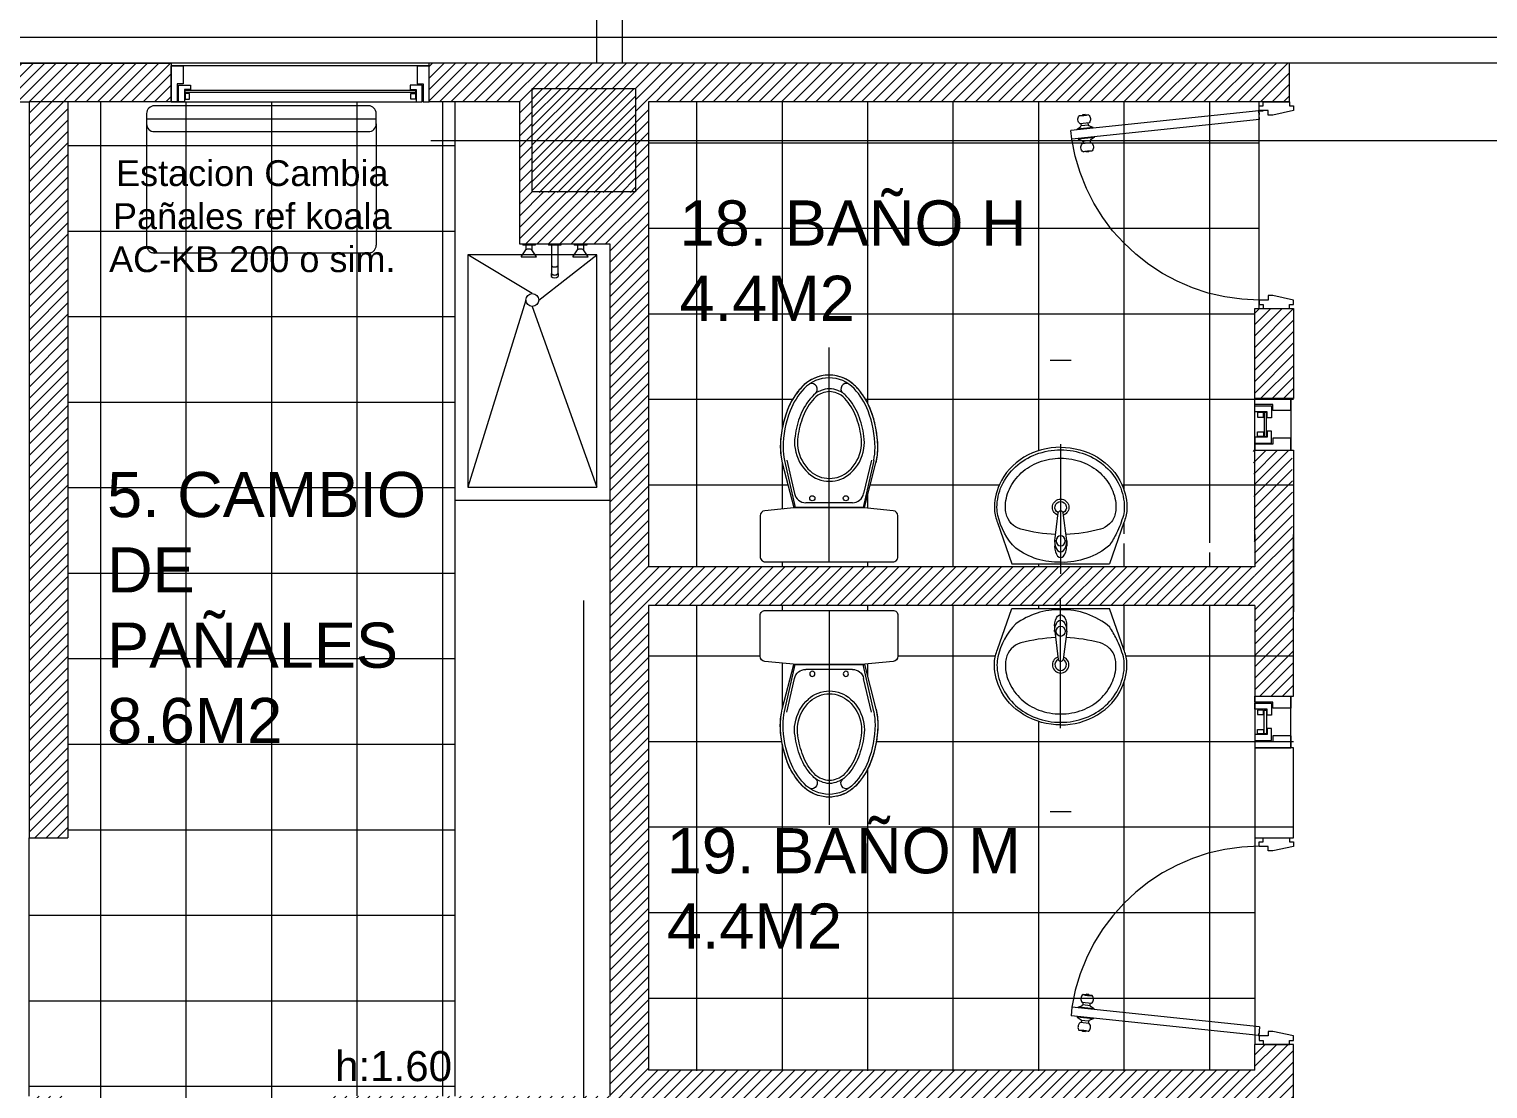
# Model space of a CAD drawing. Extents: x 98839 to 99031, y 101876 to 101926.
# Drawn here: x 98857.21 to 98862.86, y 101889.08 to 101893.19 of the extents above; entities that cross this region are included whole.
import ezdxf
from ezdxf import colors
from ezdxf.entities.mleader import LeaderData, LeaderLine
from ezdxf.math import Vec2, Vec3

# ---------------------------------------------------------------- set-up
doc = ezdxf.new("R2010")
doc.units = 0
doc.header["$LTSCALE"] = 8
doc.header["$MEASUREMENT"] = 0
doc.linetypes.add('DASHDOTX2', pattern=[2, 1, -0.5, 0, -0.5])
doc.linetypes.add('HIDDEN', pattern=[0.375, 0.25, -0.125])
doc.layers.get('0').update_dxf_attribs({"linetype": 'CONTINUOUS', "lineweight": 9})
for name, color, linetype, lineweight in [('5- 0.18 (muebles fijos)', 3, 'CONTINUOUS', 18), ('A_ACHU-1', 253, 'CONTINUOUS', 0), ('A_CARP-MAD', 46, 'CONTINUOUS', 18), ('A_CARP-MET', 126, 'CONTINUOUS', 18), ('A_CLRA-YESO', 71, 'CONTINUOUS', 18), ('A_COLS', 1, 'CONTINUOUS', 20), ('A_EJES', 75, 'DASHDOTX2', 5), ('A_EJES-APAR', 75, 'DASHDOTX2', 5), ('A_MUEB-ACHU', 8, 'CONTINUOUS', 9), ('A_MUEB-FIJO', 3, 'CONTINUOUS', 15), ('A_MURO', 7, 'CONTINUOUS', 20), ('A_PISO', 250, 'CONTINUOUS', 0), ('A_PISO-ACHU', 251, 'CONTINUOUS', 0), ('A_PISO-GRAN', 250, 'CONTINUOUS', 0), ('A_PROY', 16, 'HIDDEN', 5), ('A_PUER', 134, 'CONTINUOUS', 18), ('A_TEXT', 154, 'CONTINUOUS', 0), ('A_VENT', 124, 'CONTINUOUS', 18), ('MOBILIARIO', 3, 'CONTINUOUS', 15)]:
    doc.layers.add(name, color=color, linetype=linetype, lineweight=lineweight)
doc.styles.add('ARIAL', font='arial.ttf')
doc.styles.add('DIM', font='arial.ttf')

# ---------------------------------------------------------------- blocks, each defined once
blk = doc.blocks.new('Ventana 1.00 x 1.00')
at = {"layer": 'A_CARP-MAD'}
for points in [[(-0.4768, -0.1397), (-0.5, -0.1397), (-0.5, 0), (-0.4535, 0), (-0.4535, -0.0696), (-0.4768, -0.0696)], [(-0.4721, -0.1397), (-0.4721, -0.0745), (-0.4256, -0.0745), (-0.4256, -0.0918), (-0.4489, -0.0918), (-0.4489, -0.1397)], [(-0.4288, -0.1063), (-0.4462, -0.1063), (-0.4462, -0.1293), (-0.4288, -0.1293)], [(0.4721, -0.1397), (0.4721, -0.0745), (0.4255, -0.0745), (0.4255, -0.0918), (0.4489, -0.0918), (0.4489, -0.1397)], [(0.4721, -0.1397), (0.4721, -0.0745), (0.4255, -0.0745), (0.4255, -0.0918), (0.4489, -0.0918), (0.4489, -0.1397)], [(0.4287, -0.1063), (0.4462, -0.1063), (0.4462, -0.1293), (0.4287, -0.1293)]]:
    blk.add_lwpolyline(points, close=True, dxfattribs=at)
blk.add_lwpolyline([(0.4534, 0), (0.4534, -0.0696), (0.4767, -0.0696), (0.4767, -0.1397), (0.5, -0.1397), (0.5, 0)], dxfattribs=at)
at = {"layer": 'A_CARP-MET'}
blk.add_line((0.4534, 0), (0.5, 0), dxfattribs=at)
blk.add_lwpolyline([(0.4287, -0.1063), (0.4462, -0.1063), (0.4462, -0.1293), (0.4287, -0.1293)], close=True, dxfattribs=at)
at = {"layer": 'A_VENT'}
for p, q in [((0.5, 0), (-0.5, 0)), ((-0.5, -0.1397), (0.4489, -0.1397))]:
    blk.add_line(p, q, dxfattribs=at)
blk.add_lwpolyline([(0.4462, -0.1036), (-0.4462, -0.1036), (-0.4462, -0.0943), (0.4462, -0.0943)], close=True, dxfattribs=at)
blk = doc.blocks.new('puerta mad .90mt')
at = {"layer": '5- 0.18 (muebles fijos)'}
blk.add_line((19.2271, 37.8497), (19.2271, 37.8497), dxfattribs=at)
at = {"layer": 'A_ACHU-1'}
for p, q in [((19.1201, 37.7942), (19.1213, 37.8055)), ((19.1201, 37.7942), (19.1227, 37.7939)), ((19.1212, 37.7797), (19.1227, 37.7939)), ((19.1213, 37.8055), (19.1239, 37.8052)), ((19.1227, 37.7939), (19.1254, 37.8194)), ((19.1561, 37.776), (19.1602, 37.8158)), ((19.1665, 37.7796), (19.1565, 37.7807)), ((19.1697, 37.8101), (19.1597, 37.8111)), ((19.1663, 37.7775), (19.1699, 37.8123)), ((19.1692, 37.7772), (19.1663, 37.7775)), ((19.1764, 37.7588), (19.1692, 37.7772)), ((19.1728, 37.812), (19.1699, 37.8123)), ((19.1836, 37.8284), (19.1728, 37.812)), ((19.1764, 37.7588), (19.1836, 37.8284)), ((19.1866, 37.8281), (19.1836, 37.8284)), ((19.1866, 37.8281), (19.1836, 37.8284)), ((19.2201, 37.7542), (19.2274, 37.8239)), ((19.2244, 37.8242), (19.2274, 37.8239)), ((19.2244, 37.8242), (19.2274, 37.8239)), ((19.2274, 37.8239), (19.2346, 37.8055)), ((19.2339, 37.7704), (19.2375, 37.8052)), ((19.2346, 37.8055), (19.2375, 37.8052)), ((19.2373, 37.803), (19.2472, 37.802)), ((19.2436, 37.7669), (19.2477, 37.8067)), ((19.2784, 37.7632), (19.2799, 37.7775)), ((19.2799, 37.7775), (19.2825, 37.803)), ((19.2825, 37.7772), (19.2799, 37.7775)), ((19.2837, 37.7885), (19.2811, 37.7888)), ((19.2825, 37.7772), (19.2837, 37.7885)), ((19.1794, 37.7585), (19.1764, 37.7588)), ((19.2172, 37.7546), (19.2201, 37.7542)), ((19.2201, 37.7542), (19.231, 37.7707)), ((19.231, 37.7707), (19.2339, 37.7704)), ((19.2341, 37.7726), (19.2441, 37.7715)), ((19.1036, 37.0174), (19.1022, 37.0174)), ((19.1037, 37.0339), (19.1036, 37.0174)), ((19.1037, 37.0339), (19.1042, 37.0389)), ((19.1039, 37.0359), (19.1203, 37.0345)), ((19.104, 37.0369), (19.113, 37.0361)), ((19.1204, 37.0355), (19.1203, 37.0345))]:
    blk.add_line(p, q, dxfattribs=at)
blk.add_circle((19.1038, 37.0354), 0.00188, dxfattribs=at)
for centre, radius, start, end in [((19.0316, 37.8091), 0.0943, 341.79735, 6.27519), ((19.1404, 37.7944), 0.0242, 217.63909, 310.43345), ((19.1411, 37.801), 0.0242, 37.63909, 130.43345), ((19.2634, 37.7883), 0.0242, 37.63909, 130.43345), ((19.3722, 37.7736), 0.0943, 161.79735, 186.27519), ((19.2627, 37.7816), 0.0242, 217.63909, 310.43345), ((19.1038, 37.0354), 0.000938, 85, 265), ((19.1038, 37.0354), 0.000937, 265, 85)]:
    blk.add_arc(centre, radius, start, end, dxfattribs=at)
at = {"layer": 'A_CARP-MAD'}
for points in [[(19.0653, 36.9024), (19.0823, 36.9024), (19.0823, 36.8854), (19.1023, 36.8854), (19.1223, 36.9754), (19.1223, 36.9954), (19.1023, 36.9954), (19.1023, 37.0354), (19.0823, 37.0354), (19.0823, 37.0184), (19.0653, 37.0184)], [(19.9653, 36.9024), (19.9483, 36.9024), (19.9483, 36.8854), (19.9283, 36.8854), (19.9083, 36.9754), (19.9083, 36.9954), (19.9283, 36.9954), (19.9283, 37.0354), (19.9483, 37.0354), (19.9483, 37.0184), (19.9653, 37.0184)]]:
    blk.add_lwpolyline(points, close=True, dxfattribs=at)
at = {"layer": 'A_PROY'}
blk.add_arc((19.1008, 37.0343), 0.8276, 0.07827, 81.20062, dxfattribs=at)
at = {"layer": 'A_PUER'}
for p, q in [((19.104, 37.0369), (19.1895, 37.8555)), ((19.1418, 37.0336), (19.2274, 37.8522)), ((19.2274, 37.8522), (19.1895, 37.8555)), ((19.1418, 37.0336), (19.104, 37.0369))]:
    blk.add_line(p, q, dxfattribs=at)
blk = doc.blocks.new('A$C699A6575')
at = {"layer": 'A_PISO-ACHU'}
for p, q in [((-0.024, 0), (-0.024, -0.005)), ((-0.024, 0), (-0.024, -0.005)), ((0.024, 0), (0.024, -0.005)), ((0.024, 0), (0.024, -0.005)), ((-0.13, -0.05), (-0.112, -0.0225)), ((-0.13, -0.05), (-0.07, -0.05)), ((-0.124, 0), (-0.124, -0.005)), ((-0.124, 0), (-0.124, -0.005)), ((-0.076, -0.005), (-0.124, -0.005)), ((-0.112, -0.005), (-0.112, -0.0225)), ((-0.112, -0.005), (-0.112, -0.0225)), ((-0.088, -0.005), (-0.088, -0.0225)), ((-0.088, -0.005), (-0.088, -0.0225)), ((-0.07, -0.05), (-0.088, -0.0225)), ((-0.076, 0), (-0.076, -0.005)), ((-0.076, 0), (-0.076, -0.005)), ((0.024, -0.005), (-0.024, -0.005)), ((-0.012, -0.005), (-0.012, -0.0851)), ((-0.012, -0.005), (-0.012, -0.0851)), ((0.012, -0.005), (0.012, -0.0851)), ((0.012, -0.005), (0.012, -0.0851)), ((0.07, -0.05), (0.088, -0.0225)), ((0.07, -0.05), (0.13, -0.05)), ((0.076, 0), (0.076, -0.005)), ((0.076, 0), (0.076, -0.005)), ((0.124, -0.005), (0.076, -0.005)), ((0.088, -0.005), (0.088, -0.0225)), ((0.088, -0.005), (0.088, -0.0225)), ((0.112, -0.005), (0.112, -0.0225)), ((0.112, -0.005), (0.112, -0.0225)), ((0.13, -0.05), (0.112, -0.0225)), ((0.124, 0), (0.124, -0.005)), ((0.124, 0), (0.124, -0.005)), ((-0.012, -0.0851), (-0.012, -0.1161)), ((-0.012, -0.0851), (-0.012, -0.1161)), ((0.012, -0.0851), (0.012, -0.1161)), ((0.012, -0.0851), (0.012, -0.1161)), ((-0.014, -0.1149), (-0.014, -0.1259)), ((-0.014, -0.1149), (-0.014, -0.1259)), ((0.014, -0.1149), (0.014, -0.1259)), ((0.014, -0.1149), (0.014, -0.1259))]:
    blk.add_line(p, q, dxfattribs=at)
for centre, radius, start, end in [((-0.1, -0.05), 0.03, 66.4218, 113.5782), ((0.1, -0.05), 0.03, 66.4218, 113.5782), ((0, -0.0692), 0.0199, 232.8773, 307.1227), ((0, -0.0692), 0.0199, 232.8773, 307.1227), ((0, -0.129), 0.0199, 127.1227, 134.7578), ((0, -0.129), 0.0199, 127.1227, 134.7578), ((0, -0.1008), 0.0199, 225.2422, 314.7578), ((0, -0.1008), 0.0199, 225.2422, 314.7578), ((0, -0.1118), 0.0199, 225.2422, 314.7578), ((0, -0.1118), 0.0199, 225.2422, 314.7578), ((0, -0.1294), 0.0199, 127.1227, 132.9952), ((0, -0.1294), 0.0199, 127.1227, 132.9952), ((0, -0.1003), 0.0199, 227.0048, 312.9952), ((0, -0.1003), 0.0199, 227.0048, 312.9952), ((0, -0.129), 0.0199, 45.2422, 52.8773), ((0, -0.129), 0.0199, 45.2422, 52.8773), ((0, -0.1294), 0.0199, 47.0048, 52.8773), ((0, -0.1294), 0.0199, 47.0048, 52.8773)]:
    blk.add_arc(centre, radius, start, end, dxfattribs=at)
blk = doc.blocks.new('*U473')
at = {"layer": 'A_CARP-MAD'}
blk.add_lwpolyline([(0.1397, -0.0466), (0.0701, -0.0466), (0.0701, -0.0232), (0, -0.0232), (0, 0), (0.1397, 0)], dxfattribs=at)
for points in [[(0, -0.0279), (0.0652, -0.0279), (0.0652, -0.0744), (0.0479, -0.0744), (0.0479, -0.0511), (0, -0.0511)], [(0, -0.0279), (0.0652, -0.0279), (0.0652, -0.0744), (0.0479, -0.0744), (0.0479, -0.0511), (0, -0.0511)], [(0.0333, -0.0713), (0.0333, -0.0538), (0.0104, -0.0538), (0.0104, -0.0713)], [(0, -0.1721), (0.0652, -0.1721), (0.0652, -0.1256), (0.0479, -0.1256), (0.0479, -0.1489), (0, -0.1489)], [(0, -0.1768), (0, -0.2), (0.1397, -0.2), (0.1397, -0.1534), (0.0701, -0.1534), (0.0701, -0.1768)], [(0.0333, -0.1287), (0.0333, -0.1462), (0.0104, -0.1462), (0.0104, -0.1287)]]:
    blk.add_lwpolyline(points, close=True, dxfattribs=at)
at = {"layer": 'A_CARP-MET'}
blk.add_line((0.1397, -0.0466), (0.1397, 0), dxfattribs=at)
blk.add_lwpolyline([(0.0333, -0.0713), (0.0333, -0.0538), (0.0104, -0.0538), (0.0104, -0.0713)], close=True, dxfattribs=at)
at = {"layer": 'A_VENT'}
for p, q in [((0, -0.2), (0, 0)), ((0.1397, 0), (0.1397, -0.2))]:
    blk.add_line(p, q, dxfattribs=at)
blk.add_lwpolyline([(0.0361, -0.0538), (0.0361, -0.1462), (0.0454, -0.1462), (0.0454, -0.0538)], close=True, dxfattribs=at)
blk = doc.blocks.new('_Open30')
at = {"color": 0, "linetype": 'ByBlock', "lineweight": -2}
for p, q in [((-1, 0.268), (0, 0)), ((0, 0), (-1, -0.268)), ((0, 0), (-1, 0))]:
    blk.add_line(p, q, dxfattribs=at)
blk = doc.blocks.new('griferia lavamanos planta')
at = {"layer": 'A_MUEB-FIJO'}
for p, q in [((-0.0092, 0.0076), (-0.0305, 0.0076)), ((-0.0092, 0.0076), (-0.0092, 0.0021)), ((-0.0092, 0.0076), (0.0994, -0.0055)), ((-0.0092, -0.0389), (-0.0306, -0.0389)), ((-0.0092, -0.0389), (0.0994, -0.0258)), ((-0.0092, -0.0334), (-0.0092, -0.0389))]:
    blk.add_line(p, q, dxfattribs=at)
blk.add_arc((0.0965, -0.0157), 0.0105, 285.8239, 74.1761, dxfattribs=at)
at = {"layer": 'A_MUEB-FIJO', "extrusion": (0, 0, -1)}
for centre in [(-0.0305, -0.0157), (-0.0092, -0.0157)]:
    blk.add_ellipse(centre, major_axis=(-0.0433, 0), ratio=0.536655, start_param=4.711716, end_param=7.854654, dxfattribs=at)
at = {"layer": 'A_MUEB-FIJO'}
blk.add_ellipse((-0.0092, -0.0157), major_axis=(-0.0196, 0), ratio=0.90251, dxfattribs=at)
blk = doc.blocks.new('lavamanos fluxometro NUEVO de colgar')
at = {"layer": 'A_EJES-APAR'}
blk.add_line((0, -0.5529), (0, -0.0503), dxfattribs=at)
at = {"layer": 'A_MUEB-ACHU'}
for points in [[(-0.0201, -0.2028, 0.058386), (-0.1541, -0.2233, 0.279321), (-0.2116, -0.2839, 0.053416), (-0.2142, -0.3078, 0.107904), (-0.1987, -0.3784, 0.101905), (-0.1526, -0.4413, 0.094429), (-0.0841, -0.483, 0.089747), (0, -0.4982, 0.089747), (0.0841, -0.483, 0.094429), (0.1526, -0.4413, 0.101905), (0.1987, -0.3784, 0.107904), (0.2142, -0.3078, 0.053416), (0.2116, -0.2839, 0.145409), (0.1895, -0.2437)], [(0.1889, -0.2442, 0.14211), (0.154, -0.2233, 0.058332), (0.0201, -0.2028, 0.058332)]]:
    blk.add_lwpolyline(points, format="xyb", dxfattribs=at)
for radius, start, end in [(0.0319, 110.263, 69.737), (0.0223, 116.1236, 63.8764)]:
    blk.add_arc((0, -0.3078), radius, start, end, dxfattribs=at)
at = {"layer": 'A_MUEB-FIJO'}
for p, q in [((-0.2447, -0.2491), (-0.1889, -0.0896)), ((0.2447, -0.2491), (0.1889, -0.0896))]:
    blk.add_line(p, q, dxfattribs=at)
for points in [[(0, -0.0951, 0.167625), (-0.1736, -0.1497, 0.142025), (-0.2434, -0.277, 0.053416), (-0.2467, -0.3078, 0.107904), (-0.2283, -0.392, 0.101905), (-0.1744, -0.4655, 0.094429), (-0.0955, -0.5134, 0.089747), (0, -0.5307, 0.089747), (0.0955, -0.5134, 0.094429), (0.1744, -0.4655, 0.101905), (0.2283, -0.392, 0.107904), (0.2467, -0.3078, 0.053416), (0.2434, -0.277, 0.041696), (0.2163, -0.2078)], [(0.2162, -0.2078, 0.023881), (0.1902, -0.1618, 0.186733), (0, -0.0951, 0.164325)], [(0, -0.5407, -0.135313), (-0.1423, -0.5018, -0.151013), (-0.2374, -0.3962, -0.120701), (-0.2564, -0.2976, -0.085647), (-0.2447, -0.2491)], [(0, -0.5407, 0.135313), (0.1423, -0.5018, 0.151013), (0.2374, -0.3962, 0.120701), (0.2564, -0.2976, 0.085647), (0.2447, -0.2491)]]:
    blk.add_lwpolyline(points, format="xyb", dxfattribs=at)
blk.add_lwpolyline([(-0.1889, -0.0896), (0.1889, -0.0896)], dxfattribs=at)
at = {"layer": 'A_COLS', "rotation": 270}
blk.add_blockref('griferia lavamanos planta', (0.0157, -0.1875), dxfattribs=at)
blk = doc.blocks.new('*U476')
at = {"layer": 'A_PISO-ACHU'}
blk.add_line((-0.1588, 0), (-0.2391, 0), dxfattribs=at)
blk.add_wipeout([(-0.3879, 0.7874), (-0.01, 0.7874), (0.0458, 0.6279), (0.0556, 0.5945), (0.0556, 0.5391), (0.0435, 0.4929), (0.0245, 0.455), (0.0009, 0.4231), (-0.0217, 0.4006), (-0.0627, 0.3717), (-0.1018, 0.3537), (-0.1578, 0.3393), (-0.1892, 0.3365), (-0.1985, 0.3363), (-0.2467, 0.3404), (-0.2869, 0.3504), (-0.3264, 0.367), (-0.3481, 0.3795), (-0.3868, 0.4104), (-0.4078, 0.434), (-0.4299, 0.4679), (-0.45, 0.5205), (-0.4554, 0.5606), (-0.4533, 0.5961), (-0.4466, 0.6207), (-0.4268, 0.6762), (-0.4189, 0.6989)]).dxf.layer = 'A_MUEB-FIJO'
at = {"layer": 'A_MUEB-FIJO', "rotation": 359.999999999987}
blk.add_blockref('lavamanos fluxometro NUEVO de colgar', (-0.199, 0.877), dxfattribs=at)
blk = doc.blocks.new('sanitario convencional planta')
blk.add_wipeout([(-0.247, 0), (0.2384, 0), (0.2576, -0.003), (0.2656, -0.0126), (0.267, -0.0343), (0.267, -0.1781), (0.2618, -0.1915), (0.249, -0.198), (0.237, -0.1991), (0.137, -0.2102), (0.1848, -0.3974), (0.1884, -0.4347), (0.1881, -0.4735), (0.1792, -0.5288), (0.1676, -0.5707), (0.1557, -0.6024), (0.1341, -0.6407), (0.1156, -0.6654), (0.0688, -0.7058), (0.0289, -0.7204), (0, -0.7234), (-0.0318, -0.7197), (-0.0745, -0.7027), (-0.0978, -0.6849), (-0.1296, -0.6475), (-0.1519, -0.6097), (-0.1683, -0.5693), (-0.1787, -0.5313), (-0.1861, -0.486), (-0.1884, -0.4271), (-0.1731, -0.3491), (-0.137, -0.2102), (-0.2398, -0.1989), (-0.2539, -0.1968), (-0.2635, -0.1894), (-0.267, -0.1781), (-0.267, -0.02), (-0.2639, -0.0093), (-0.2526, -0.0008)]).dxf.layer = 'MOBILIARIO'
at = {"layer": 'MOBILIARIO'}
for p, q in [((0, 0), (0, -0.8303)), ((-0.137, -0.2102), (-0.1818, -0.383)), ((-0.173, -0.3922), (-0.1318, -0.2102)), ((-0.137, -0.2102), (0.137, -0.2102)), ((0.125, -0.2102), (-0.125, -0.2102)), ((0.173, -0.3922), (0.1318, -0.2102)), ((-0.1643, -0.394), (-0.1339, -0.2642)), ((-0.0905, -0.2288), (0.0905, -0.2288)), ((0.1643, -0.394), (0.1339, -0.2642))]:
    blk.add_line(p, q, dxfattribs=at)
blk.add_lwpolyline([(0.247, 0), (-0.247, 0, 0.414214), (-0.267, -0.02), (-0.267, -0.1781, 0.385714), (-0.249, -0.198), (-0.125, -0.2102), (-0.137, -0.2102), (-0.1818, -0.383, 0.075478), (-0.1882, -0.4633, 0.03871), (-0.177, -0.5382, 0.043116), (-0.1592, -0.5933, 0.05095), (-0.1296, -0.6475, 0.051053), (-0.0978, -0.6849, 0.086604), (-0.0605, -0.71, 0.061763), (-0.0224, -0.7216, 0.08632), (0.0224, -0.7216, 0.089224), (0.0743, -0.7027, 0.08292), (0.1074, -0.6751, 0.030058), (0.1371, -0.6363, 0.064909), (0.162, -0.5862, 0.02795), (0.1816, -0.5173, 0.059134), (0.1888, -0.4469, 0.046588), (0.1818, -0.383), (0.137, -0.2102), (0.125, -0.2102), (0.249, -0.198, 0.385714), (0.267, -0.1781), (0.267, -0.02, 0.414214), (0.247, 0)], format="xyb", close=True, dxfattribs=at)
for centre in [(-0.065, -0.2462), (0.065, -0.2462)]:
    blk.add_circle(centre, 0.01, dxfattribs=at)
for centre, radius, start, end in [((-0.0905, -0.2731), 0.0443, 90, 168.2955), ((0.0905, -0.2731), 0.0443, 11.7045, 90), ((-0.0011, -0.4348), 0.1229, 90.22, 132.0881), ((-0.0011, -0.4348), 0.1118, 90.22, 132.1143), ((-0.002, -0.4348), 0.1118, 47.8857, 89.78), ((-0.002, -0.4348), 0.1229, 47.9119, 89.78), ((0.073, -0.4432), 0.2619, 166.7026, 180), ((0.073, -0.4432), 0.2512, 168.2955, 180), ((0.0211, -0.4616), 0.1576, 131.5556, 171.5984), ((0.0211, -0.4616), 0.1466, 131.5355, 171.6682), ((-0.0242, -0.4616), 0.1466, 8.3318, 48.4645), ((-0.0242, -0.4616), 0.1576, 8.4016, 48.4444), ((-0.073, -0.4432), 0.2512, 0, 11.7045), ((-0.073, -0.4432), 0.2619, 0, 13.2974), ((0.2208, -0.4403), 0.4097, 180.4, 201.2568), ((0.2208, -0.4403), 0.399, 180.4107, 201.2568), ((-0.0012, -0.4627), 0.1358, 169.7483, 190.0458), ((-0.0012, -0.4627), 0.1248, 169.6666, 190.1778), ((-0.0019, -0.4627), 0.1248, 349.8222, 10.3334), ((-0.0019, -0.4627), 0.1358, 349.9542, 10.2517), ((-0.2208, -0.4403), 0.399, 338.7432, 359.5893), ((-0.2208, -0.4403), 0.4097, 338.7432, 359.6), ((0.1871, -0.4467), 0.3244, 187.0265, 201.9681), ((0.1871, -0.4467), 0.3133, 186.9727, 201.9889), ((-0.1902, -0.4467), 0.3133, 338.0111, 353.0273), ((-0.1902, -0.4467), 0.3244, 338.0319, 352.9735), ((0.0871, -0.4918), 0.2038, 200.7562, 223.6176), ((-0.0902, -0.4918), 0.2038, 316.3824, 339.2438), ((0.0968, -0.4885), 0.2767, 201.2568, 223.2845), ((0.0968, -0.4885), 0.266, 201.2568, 223.2845), ((0.0871, -0.4918), 0.2149, 200.788, 223.4696), ((-0.0902, -0.4918), 0.2149, 316.5304, 339.212), ((-0.0968, -0.4885), 0.266, 316.7155, 338.7432), ((-0.0968, -0.4885), 0.2767, 316.7155, 338.7432), ((0, -0.5797), 0.1436, 223.2845, 270), ((0, -0.5797), 0.133, 223.2845, 270), ((-0.0669, -0.6701), 0.021, 245.9843, 49.3463), ((-0.0141, -0.5966), 0.0696, 218.1678, 253.4343), ((-0.0141, -0.5966), 0.0586, 217.6826, 254.1454), ((-0.0001, -0.5878), 0.0828, 245.849, 268.9719), ((-0.0001, -0.5878), 0.0718, 245.2602, 268.9719), ((-0.003, -0.5878), 0.0718, 271.0281, 294.7398), ((-0.003, -0.5878), 0.0828, 271.0281, 294.151), ((0, -0.5797), 0.133, 270, 316.7155), ((0, -0.5797), 0.1436, 270, 316.7155), ((0.011, -0.5966), 0.0586, 285.8546, 322.3174), ((0.011, -0.5966), 0.0696, 286.5657, 321.8322), ((0.0672, -0.6689), 0.022, 130.1469, 291.7919)]:
    blk.add_arc(centre, radius, start, end, dxfattribs=at)

msp = doc.modelspace()

# ---------------------------------------------------------------- hatches: boundary and pattern name
at = {"layer": 'A_CLRA-YESO', "true_color": 0x57ad00}
h = msp.add_hatch(dxfattribs=at)
h.set_pattern_fill('ANSI31', color=74, scale=0.25)
h.set_pattern_definition([(45, (0, 0), (-0.022097086912, 0.022097086912), [])])
h.paths.add_polyline_path([(98859.1576, 101885.2576), (98859.5576, 101885.2576), (98859.5573, 101884.8576), (98859.1573, 101884.8576)], flags=16)
h.paths.add_polyline_path([(98859.1572, 101892.5577), (98859.1577, 101892.9577), (98859.5577, 101892.9571), (98859.5572, 101892.5571)], flags=16)
h.paths.add_polyline_path([(98852.8582, 101892.0054), (98852.6582, 101892.0054), (98852.6582, 101892.5586), (98852.5579, 101892.5586), (98852.5576, 101892.9554), (98852.9576, 101892.9554), (98852.9579, 101892.5586), (98852.8582, 101892.5586)], flags=16)
h.paths.add_polyline_path([(98857.7588, 101892.9054), (98857.7588, 101893.0554), (98852.5082, 101893.0554), (98852.5082, 101892.0054), (98852.4082, 101892.0054), (98852.4082, 101891.8554), (98853.0082, 101891.8554), (98853.0082, 101892.9054), (98857.2082, 101892.9054), (98857.2082, 101890.0554), (98857.3582, 101890.0554), (98857.3582, 101892.9054)])
h.paths.add_polyline_path([(98858.2082, 101884.7554), (98858.2082, 101884.9054), (98857.3582, 101884.9054), (98857.3582, 101889.0554), (98857.2082, 101889.0554), (98857.2082, 101884.7554)])
h.paths.add_polyline_path([(98861.8088, 101884.9054), (98861.8088, 101884.7554), (98865.3582, 101884.7554), (98865.3577, 101884.9054), (98864.9575, 101884.9054), (98864.0582, 101884.9054), (98864.0582, 101888.0054), (98863.9082, 101888.0054), (98863.9082, 101887.8054), (98863.1082, 101887.8054), (98863.1082, 101887.6554), (98863.9082, 101887.6554), (98863.9082, 101884.9054), (98862.1082, 101884.9054), (98862.1082, 101887.6554), (98862.2082, 101887.6554), (98862.2082, 101887.8054), (98862.1082, 101887.8054), (98862.1082, 101887.9804), (98861.9582, 101887.9804), (98861.9582, 101884.9054)])
h.paths.add_polyline_path([(98862.1082, 101892.1054), (98861.9582, 101892.1054), (98861.9582, 101891.7565), (98862.1082, 101891.7565)], flags=17)
h.paths.add_polyline_path([(98862.0931, 101892.9054), (98862.0931, 101893.0554), (98858.7588, 101893.0554), (98858.7588, 101892.9054), (98859.1082, 101892.9054), (98859.1082, 101892.3554), (98859.4582, 101892.3554), (98859.4582, 101889.0554), (98858.3582, 101889.0554), (98858.3582, 101888.9054), (98859.4582, 101888.9054), (98859.4582, 101885.4554), (98859.1082, 101885.4554), (98859.1082, 101884.9054), (98858.7082, 101884.9054), (98858.7082, 101884.7554), (98859.8088, 101884.7554), (98859.8088, 101884.9054), (98859.6082, 101884.9054), (98859.6082, 101889.0054), (98861.9582, 101889.0054), (98861.9582, 101888.8804), (98862.1082, 101888.8804), (98862.1082, 101889.2554), (98861.9582, 101889.2554), (98861.9582, 101889.1554), (98859.6082, 101889.1554), (98859.6082, 101890.9554), (98861.9582, 101890.9554), (98861.9531, 101891.5565), (98862.1031, 101891.5565), (98862.1082, 101890.6043), (98861.9582, 101890.6043), (98861.9582, 101891.1054), (98859.6082, 101891.1054), (98859.6082, 101892.9054)])
at = {"layer": 'A_PISO-ACHU'}
h = msp.add_hatch(dxfattribs=at)
h.set_pattern_fill('ANSI31', color=256, scale=0.2)
h.set_pattern_definition([(45, (-164.107538, 0), (-0.0176776695297, 0.0176776695297), [])])
h.paths.add_polyline_path([(98859.557, 101892.5554), (98859.5579, 101892.9554), (98859.1579, 101892.9554), (98859.157, 101892.5554)])
h = msp.add_hatch(dxfattribs=at)
h.set_pattern_fill('NET', color=256, scale=2.65)
h.set_pattern_definition([(0, (99254.3232, 101907.31167), (0, 0.33125), []), (90, (99254.3232, 101907.31167), (-0.33125, 2e-17), [])])
h.paths.add_polyline_path([(98857.3582, 101890.0554), (98857.2099, 101890.0554), (98857.2082, 101889.0554), (98857.3582, 101889.0554), (98857.3582, 101886.8374), (98858.0568, 101886.8374), (98858.0568, 101886.8054), (98857.3582, 101886.8054), (98857.3582, 101886.8054), (98857.3582, 101885.9054), (98858.0582, 101885.9054), (98858.0582, 101885.8054), (98858.0582, 101884.9054), (98859.1082, 101884.9054), (98859.1082, 101885.4554), (98859.4582, 101885.4554), (98859.4582, 101885.8054), (98859.4582, 101885.8054), (98859.4582, 101885.9054), (98859.4582, 101885.9054), (98859.4582, 101886.8054), (98858.8582, 101886.8054), (98858.8582, 101886.9054), (98858.859, 101888.9054), (98858.358, 101888.9054), (98858.3582, 101889.0563), (98858.8582, 101889.0554), (98858.8582, 101892.9054), (98857.3582, 101892.9054)])
edge = h.paths.add_edge_path(flags=16)
edge.add_arc((98857.7453, 101886.3483), 0.1545, 73.1204, 82.5717, ccw=False)
edge.add_arc((98857.5822, 101885.8108), 0.7162, 71.646, 73.1204, ccw=False)
edge.add_arc((98857.888, 101886.6944), 0.2191, 248.4985, 253.3192)
edge.add_arc((98857.7601, 101886.3042), 0.1916, 59.1361, 70.1717, ccw=False)
edge.add_arc((98857.6588, 101886.1344), 0.3894, 53.6697, 59.1549, ccw=False)
edge.add_arc((98857.6905, 101886.1932), 0.3234, 48.573, 52.0261, ccw=False)
edge.add_arc((98857.8124, 101886.3356), 0.136, 39.3978, 47.3835, ccw=False)
edge.add_arc((98857.8074, 101886.3315), 0.1425, 32.0937, 39.3978, ccw=False)
edge.add_arc((98857.8234, 101886.343), 0.1228, 23.0285, 31.5067, ccw=False)
edge.add_arc((98857.8596, 101886.3584), 0.0835, 10.5046, 23.0285, ccw=False)
edge.add_arc((98857.8596, 101886.3584), 0.0835, -2.0192, 10.5046, ccw=False)
edge.add_arc((98857.8203, 101886.3598), 0.1228, 349.502, 357.9808, ccw=False)
edge.add_arc((98857.8185, 101886.3602), 0.1246, 341.0862, 349.4391, ccw=False)
edge.add_arc((98857.8582, 101886.3466), 0.0827, 328.4365, 341.0862, ccw=False)
edge.add_arc((98857.8568, 101886.3475), 0.0843, 316.0384, 328.4365, ccw=False)
edge.add_arc((98857.6476, 101886.5492), 0.3749, 313.1477, 316.0384, ccw=False)
edge.add_arc((98857.6232, 101886.5753), 0.4106, 310.5086, 313.1477, ccw=False)
edge.add_arc((98857.7882, 101886.3821), 0.1565, 303.5721, 310.5086, ccw=False)
edge.add_arc((98857.785, 101886.387), 0.1624, 296.8872, 303.5721, ccw=False)
edge.add_arc((98857.5595, 101886.8316), 0.6609, 295.2895, 296.8872, ccw=False)
edge.add_arc((98857.5068, 101886.9433), 0.7845, 293.9434, 295.2895, ccw=False)
edge.add_arc((98857.7399, 101886.4183), 0.21, 281.5729, 293.9434, ccw=False)
edge.add_arc((98857.739, 101886.4227), 0.2145, 270.0621, 281.5729, ccw=False)
edge.add_arc((98857.739, 101886.3991), 0.1909, 261.3205, 270.0621, ccw=False)
edge.add_arc((98857.739, 101886.399), 0.1908, 253.2499, 261.3205, ccw=False)
edge.add_line((98857.684, 101886.2163), (98857.6582, 101886.224))
edge.add_line((98857.6582, 101886.224), (98857.6246, 101886.2342))
edge.add_line((98857.6246, 101886.2342), (98857.591, 101886.2443))
edge.add_arc((98858.5276, 101885.9835), 0.9722, 163.7463, 164.4396, ccw=False)
edge.add_arc((98857.4372, 101886.3014), 0.1635, 343.7463, 347.8021)
edge.add_arc((98857.4376, 101886.3013), 0.1632, 347.8021, 351.8656)
edge.add_arc((98857.4377, 101886.3013), 0.1631, 351.8656, 355.9321)
edge.add_arc((98857.4377, 101886.3013), 0.163, 355.9321, 359.9996)
edge.add_line((98857.6008, 101886.3013), (98857.6008, 101886.4096))
edge.add_arc((98857.5464, 101886.4173), 0.0549, 351.9145, 364.0643)
edge.add_arc((98857.5464, 101886.4173), 0.0549, 4.0643, 16.2142)
edge.add_arc((98857.3782, 101886.3977), 0.2237, 8.9748, 13.4481)
edge.add_arc((98857.3782, 101886.3977), 0.2237, 13.4481, 17.9213)
edge.add_line((98857.591, 101886.4666), (98857.6141, 101886.4735))
edge.add_line((98857.6141, 101886.4735), (98857.6582, 101886.4868))
edge.add_arc((98857.6923, 101886.4031), 0.0904, 103.6094, 112.1514, ccw=False)
edge.add_arc((98857.6262, 101886.6762), 0.1906, 283.6094, 287.6574)
edge.add_arc((98857.749, 101886.2435), 0.2594, 98.2665, 104.5099, ccw=False)
edge.add_arc((98857.749, 101886.2435), 0.2594, 92.0231, 98.2665, ccw=False)
edge.add_arc((98857.7453, 101886.3483), 0.1545, 82.5717, 92.0231, ccw=False)
edge = h.paths.add_edge_path(flags=0)
edge.add_arc((98857.7126, 101886.204), 0.2604, 61.1607, 74.999, ccw=False)
edge.add_arc((98857.7491, 101886.2703), 0.1847, 42.0088, 61.161, ccw=False)
edge.add_arc((98857.8437, 101886.3554), 0.0575, 0.0033, 42.0089, ccw=False)
edge.add_arc((98857.8519, 101886.3628), 0.0498, 305.2304, 351.5118, ccw=False)
edge.add_arc((98857.7491, 101886.4406), 0.177, 298.4967, 317.9982, ccw=False)
edge.add_arc((98857.7127, 101886.5069), 0.2526, 283.8266, 298.5719, ccw=False)
edge.add_arc((98857.7552, 101886.3079), 0.0497, 209.1441, 291.1465, ccw=False)
edge.add_arc((98857.8477, 101886.3554), 0.1536, 180.0033, 207.837, ccw=False)
edge.add_arc((98857.841, 101886.3441), 0.1474, 147.0705, 175.6014, ccw=False)
edge.add_arc((98857.7643, 101886.4083), 0.0497, 78.9162, 161.2749, ccw=False)
edge.add_arc((98857.7398, 101886.3065), 0.1544, 77.2537, 98.8351)
edge.add_arc((98857.7232, 101886.4143), 0.0453, 99.0067, 154.6961)
edge.add_arc((98857.8477, 101886.3554), 0.183, 154.6962, 180.0035)
edge.add_arc((98857.8477, 101886.3554), 0.183, 180.0033, 205.3106)
edge.add_arc((98857.7232, 101886.2966), 0.0453, 205.3104, 260.9997)
edge.add_arc((98857.7398, 101886.4044), 0.1544, 261.1715, 284.6178)
edge.add_arc((98857.7126, 101886.5068), 0.2604, 284.7178, 298.846)
edge.add_arc((98857.7491, 101886.4406), 0.1847, 298.8457, 317.9979)
edge.add_arc((98857.8437, 101886.3554), 0.0575, 317.9978, 360.0033)
edge.add_arc((98857.8519, 101886.3481), 0.0498, 8.4949, 54.7753)
edge.add_arc((98857.8437, 101886.3554), 0.0498, 0.0034, 42.0086, ccw=False)
edge.add_arc((98857.8449, 101886.3444), 0.0498, -33.5106, 12.7701, ccw=False)
edge.add_arc((98857.7491, 101886.4406), 0.1847, 298.846, 317.9983, ccw=False)
edge.add_arc((98857.7126, 101886.5068), 0.2604, 285.0072, 298.8455, ccw=False)
edge.add_arc((98857.7398, 101886.4044), 0.1544, 261.3144, 285.1068, ccw=False)
edge.add_arc((98857.7232, 101886.2966), 0.0453, 205.3106, 261.4865, ccw=False)
edge.add_arc((98857.8477, 101886.3554), 0.183, 180.0032, 205.3104, ccw=False)
edge.add_arc((98857.8477, 101886.3554), 0.183, 154.6961, 180.0034, ccw=False)
edge.add_arc((98857.7232, 101886.4143), 0.0453, 98.5205, 154.6962, ccw=False)
edge.add_arc((98857.7398, 101886.3065), 0.1544, 74.8999, 98.6923, ccw=False)
edge = h.paths.add_edge_path(flags=0)
edge.add_arc((98857.841, 101886.3668), 0.1474, 184.4053, 212.9365)
edge.add_arc((98857.8477, 101886.3554), 0.1474, 180.0034, 207.8372, ccw=False)
edge.add_arc((98857.8534, 101886.3678), 0.1536, 157.7541, 184.6138, ccw=False)
edge.add_arc((98857.8477, 101886.3554), 0.1536, 152.6796, 180.0033)
edge = h.paths.add_edge_path(flags=0)
edge.add_arc((98857.7258, 101886.3554), 0.044, 0.0034, 32.0872, ccw=False)
edge.add_arc((98857.7258, 101886.3554), 0.044, -32.0807, 0.0031, ccw=False)
edge.add_arc((98857.7501, 101886.3402), 0.0152, 270.1873, 327.9195, ccw=False)
edge.add_line((98857.7501, 101886.3249), (98857.7369, 101886.3249))
edge.add_arc((98857.7877, 101886.3554), 0.0592, 180.003, 211.0148, ccw=False)
edge.add_arc((98857.7877, 101886.3554), 0.0592, 153.0755, 180.0036, ccw=False)
edge.add_arc((98857.7409, 101886.3792), 0.00668, 90.0033, 153.3922, ccw=False)
edge.add_line((98857.7409, 101886.3859), (98857.75, 101886.3859))
edge.add_arc((98857.7501, 101886.3707), 0.0152, 32.0874, 90.1884, ccw=False)
h.paths.add_polyline_path([(98859.3801, 101886.4179), (98859.3804, 101886.4207), (98859.3801, 101886.4219)], flags=16)
edge = h.paths.add_edge_path(flags=16)
edge.add_arc((98859.3426, 101886.372), 0.0035, 0, 360)
edge = h.paths.add_edge_path(flags=16)
edge.add_arc((98859.3066, 101886.354), 0.0035, 0, 360)
edge = h.paths.add_edge_path(flags=16)
edge.add_arc((98859.3246, 101886.354), 0.0035, 0, 360)
edge = h.paths.add_edge_path(flags=16)
edge.add_arc((98859.3426, 101886.354), 0.0035, 0, 360)
edge = h.paths.add_edge_path(flags=16)
edge.add_arc((98859.3606, 101886.354), 0.0035, 0, 360)
edge = h.paths.add_edge_path(flags=16)
edge.add_arc((98859.4231, 101886.3554), 0.00781, 0, 360)
edge = h.paths.add_edge_path(flags=16)
edge.add_arc((98859.3426, 101886.336), 0.0035, 0, 360)
h = msp.add_hatch(dxfattribs=at)
h.set_pattern_fill('NET', color=256, scale=2.65, angle=360)
h.set_pattern_definition([(360, (98876.35823, 101883.8035), (8e-17, 0.33125), []), (90, (98876.35823, 101883.8035), (-0.33125, 1e-16), [])])
edge = h.paths.add_edge_path(flags=16)
edge.add_line((98861.1652, 101890.8352), (98861.1817, 101890.846))
edge.add_line((98861.1817, 101890.846), (98861.1814, 101890.849))
edge.add_line((98861.1814, 101890.849), (98861.1825, 101890.8591))
edge.add_line((98861.1825, 101890.8591), (98861.1778, 101890.8586))
edge.add_arc((98861.1926, 101890.8778), 0.0242, 139.5665, 232.3609, ccw=False)
edge.add_line((98861.1742, 101890.8935), (98861.1885, 101890.8949))
edge.add_line((98861.1885, 101890.8949), (98861.1882, 101890.8976))
edge.add_line((98861.1882, 101890.8976), (98861.1995, 101890.8987))
edge.add_line((98861.1995, 101890.8987), (98861.214, 101890.8976))
edge.add_arc((98861.1992, 101890.8785), 0.0242, -40.4335, 52.3609, ccw=False)
edge.add_line((98861.2176, 101890.8628), (98861.213, 101890.8623))
edge.add_line((98861.213, 101890.8623), (98861.214, 101890.8524))
edge.add_line((98861.214, 101890.8524), (98861.2162, 101890.8526))
edge.add_line((98861.2162, 101890.8526), (98861.2165, 101890.8497))
edge.add_line((98861.2165, 101890.8497), (98861.2348, 101890.8425))
edge.add_line((98861.2348, 101890.8425), (98861.1652, 101890.8352))
edge = h.paths.add_edge_path(flags=16)
edge.add_line((98861.1382, 101891.2276), (98861.1415, 101891.2655))
edge.add_line((98861.1415, 101891.2655), (98861.96, 101891.18))
edge.add_line((98861.96, 101891.18), (98861.9582, 101891.1586))
edge.add_line((98861.9582, 101891.1586), (98861.9592, 101891.1585))
edge.add_line((98861.9592, 101891.1585), (98861.9577, 101891.142))
edge.add_line((98861.9577, 101891.142), (98861.9597, 101891.1419))
edge.add_line((98861.9597, 101891.1419), (98861.9601, 101891.1419))
edge.add_arc((98861.9582, 101891.142), 0.00188, 175, 355.928, ccw=False)
edge.add_line((98861.9564, 101891.1422), (98861.9567, 101891.1421))
edge.add_line((98861.9567, 101891.1421), (98861.2351, 101891.2175))
edge.add_line((98861.2351, 101891.2175), (98861.2348, 101891.2145))
edge.add_line((98861.2348, 101891.2145), (98861.2165, 101891.2073))
edge.add_line((98861.2165, 101891.2073), (98861.2162, 101891.2044))
edge.add_line((98861.2162, 101891.2044), (98861.213, 101891.1947))
edge.add_line((98861.213, 101891.1947), (98861.2176, 101891.1942))
edge.add_arc((98861.1992, 101891.1785), 0.0242, -52.3609, 40.4335, ccw=False)
edge.add_line((98861.214, 101891.1594), (98861.1997, 101891.1609))
edge.add_line((98861.1997, 101891.1609), (98861.1995, 101891.1583))
edge.add_line((98861.1995, 101891.1583), (98861.1882, 101891.1594))
edge.add_line((98861.1882, 101891.1594), (98861.1742, 101891.1635))
edge.add_arc((98861.1926, 101891.1792), 0.0242, 127.6391, 220.4335, ccw=False)
edge.add_line((98861.1778, 101891.1984), (98861.1825, 101891.1979))
edge.add_line((98861.1825, 101891.1979), (98861.1836, 101891.2078))
edge.add_line((98861.1836, 101891.2078), (98861.1814, 101891.208))
edge.add_line((98861.1814, 101891.208), (98861.1817, 101891.211))
edge.add_line((98861.1817, 101891.211), (98861.1652, 101891.2218))
edge.add_line((98861.1652, 101891.2218), (98861.1655, 101891.2248))
edge.add_line((98861.1655, 101891.2248), (98861.1382, 101891.2276))
edge = h.paths.add_edge_path(flags=16)
edge.add_line((98861.1698, 101891.2656), (98861.1881, 101891.2728))
edge.add_line((98861.1881, 101891.2728), (98861.1884, 101891.2757))
edge.add_line((98861.1884, 101891.2757), (98861.1917, 101891.2854))
edge.add_line((98861.1917, 101891.2854), (98861.187, 101891.2859))
edge.add_arc((98861.2054, 101891.3016), 0.0242, 127.6391, 220.4335, ccw=False)
edge.add_line((98861.1906, 101891.3207), (98861.2049, 101891.3192))
edge.add_line((98861.2049, 101891.3192), (98861.2052, 101891.3218))
edge.add_line((98861.2052, 101891.3218), (98861.2164, 101891.3207))
edge.add_line((98861.2164, 101891.3207), (98861.2304, 101891.3165))
edge.add_arc((98861.212, 101891.3009), 0.0242, -52.3609, 40.4335, ccw=False)
edge.add_line((98861.2268, 101891.2817), (98861.2221, 101891.2822))
edge.add_line((98861.2221, 101891.2822), (98861.2211, 101891.2723))
edge.add_line((98861.2211, 101891.2723), (98861.2233, 101891.272))
edge.add_line((98861.2233, 101891.272), (98861.2229, 101891.2691))
edge.add_line((98861.2229, 101891.2691), (98861.2394, 101891.2583))
edge.add_line((98861.2394, 101891.2583), (98861.1698, 101891.2656))
edge = h.paths.add_edge_path(flags=0)
edge.add_arc((98861.9582, 101891.142), 0.000938, 175, 355, ccw=False)
edge.add_line((98861.9573, 101891.1421), (98861.9575, 101891.1512))
edge.add_line((98861.9575, 101891.1512), (98861.9573, 101891.1421))
edge.add_arc((98861.9582, 101891.142), 0.000938, -5, 175, ccw=False)
edge = h.paths.add_edge_path()
edge.add_line((98862.1082, 101890.9535), (98861.9752, 101890.9535))
edge.add_line((98861.9752, 101890.9535), (98861.9752, 101890.9365))
edge.add_line((98861.9752, 101890.9365), (98861.9582, 101890.9365))
edge.add_line((98861.9582, 101890.9365), (98861.9582, 101890.9169))
edge.add_arc((98861.9582, 101890.915), 0.00187, 90, 221.8699)
edge.add_line((98861.9568, 101890.9137), (98861.96, 101890.877))
edge.add_line((98861.96, 101890.877), (98861.1415, 101890.7915))
edge.add_arc((98861.9594, 101890.9181), 0.8276, 188.7988, 269.9217)
edge.add_line((98861.9582, 101890.0905), (98861.9582, 101890.0705))
edge.add_line((98861.9582, 101890.0705), (98861.9752, 101890.0705))
edge.add_line((98861.9752, 101890.0705), (98861.9752, 101890.0535))
edge.add_line((98861.9752, 101890.0535), (98862.1082, 101890.0535))
edge.add_line((98862.1082, 101890.0535), (98862.1082, 101890.9535))
edge = h.paths.add_edge_path(flags=16)
edge.add_line((98861.2304, 101890.7405), (98861.2162, 101890.739))
edge.add_line((98861.2162, 101890.739), (98861.2164, 101890.7363))
edge.add_line((98861.2164, 101890.7363), (98861.2052, 101890.7352))
edge.add_line((98861.2052, 101890.7352), (98861.1906, 101890.7363))
edge.add_arc((98861.2054, 101890.7554), 0.0242, 139.5665, 232.3609, ccw=False)
edge.add_line((98861.187, 101890.7711), (98861.1917, 101890.7716))
edge.add_line((98861.1917, 101890.7716), (98861.1906, 101890.7815))
edge.add_line((98861.1906, 101890.7815), (98861.1884, 101890.7813))
edge.add_line((98861.1884, 101890.7813), (98861.1881, 101890.7842))
edge.add_line((98861.1881, 101890.7842), (98861.1698, 101890.7914))
edge.add_line((98861.1698, 101890.7914), (98861.2394, 101890.7987))
edge.add_line((98861.2394, 101890.7987), (98861.2229, 101890.7879))
edge.add_line((98861.2229, 101890.7879), (98861.2233, 101890.785))
edge.add_line((98861.2233, 101890.785), (98861.2221, 101890.7748))
edge.add_line((98861.2221, 101890.7748), (98861.2268, 101890.7753))
edge.add_arc((98861.212, 101890.7561), 0.0242, -40.4335, 52.3609, ccw=False)
h.paths.add_polyline_path([(98861.9748, 101892.9058), (98861.7082, 101892.9035), (98859.6082, 101892.9035), (98859.6082, 101891.1074), (98862.1082, 101891.1035), (98862.1082, 101892.0035), (98861.9582, 101892.0035), (98861.9582, 101892.1054), (98861.9748, 101892.1057)])
edge = h.paths.add_edge_path()
edge.add_line((98861.9582, 101889.1554), (98861.9582, 101889.4035))
edge.add_line((98861.9582, 101889.4035), (98861.9582, 101890.0535))
edge.add_line((98861.9582, 101890.0535), (98861.9752, 101890.0535))
edge.add_line((98861.9752, 101890.0535), (98861.9752, 101890.0705))
edge.add_line((98861.9752, 101890.0705), (98861.9582, 101890.0705))
edge.add_line((98861.9582, 101890.0705), (98861.9582, 101890.0905))
edge.add_arc((98861.9594, 101890.9181), 0.8276, 188.7988, 269.9217, ccw=False)
edge.add_line((98861.1415, 101890.7915), (98861.96, 101890.877))
edge.add_line((98861.96, 101890.877), (98861.9567, 101890.9149))
edge.add_line((98861.9567, 101890.9149), (98861.9564, 101890.9148))
edge.add_arc((98861.9582, 101890.915), 0.00188, 90, 185.1928, ccw=False)
edge.add_line((98861.9582, 101890.9169), (98861.9582, 101890.9365))
edge.add_line((98861.9582, 101890.9365), (98861.9752, 101890.9365))
edge.add_line((98861.9752, 101890.9365), (98861.9752, 101890.9535))
edge.add_line((98861.9752, 101890.9535), (98859.6082, 101890.9535))
edge.add_line((98859.6082, 101890.9535), (98859.6082, 101889.1535))
edge.add_line((98859.6082, 101889.1535), (98861.7082, 101889.1535))
edge.add_line((98861.7082, 101889.1535), (98861.9582, 101889.1554))

# ---------------------------------------------------------------- linework, layer by layer
at = {"layer": 'A_COLS'}
msp.add_lwpolyline([(98859.1575, 101892.5574), (98859.1575, 101892.9574), (98859.5575, 101892.9574), (98859.5575, 101892.5574)], close=True, dxfattribs=at)
at = {"layer": 'A_EJES'}
for p, q in [((98859.3582, 101882.9745), (98859.3582, 101898.7494)), ((98866.7644, 101892.7554), (98841.9498, 101892.7554))]:
    msp.add_line(p, q, dxfattribs=at)
at = {"layer": 'A_MUEB-FIJO', "color": 1}
msp.add_line((98857.6632, 101892.8404), (98858.5532, 101892.8404), dxfattribs=at)
at = {"layer": 'A_MUEB-FIJO'}
msp.add_lwpolyline([(98858.5532, 101892.8604, 0.414213), (98858.5232, 101892.8904), (98857.6932, 101892.8904, 0.414214), (98857.6632, 101892.8604), (98857.6632, 101892.8204, 0.414213), (98857.6932, 101892.7904), (98858.5232, 101892.7904, 0.414214), (98858.5532, 101892.8204), (98858.5532, 101892.8604)], format="xyb", dxfattribs=at)
at = {"layer": 'A_MURO'}
for p, q in [((98862.0931, 101893.0554), (98858.7588, 101893.0554)), ((98853.0082, 101892.9054), (98857.2082, 101892.9054)), ((98857.2082, 101892.9054), (98857.2082, 101890.0554)), ((98857.3582, 101892.9054), (98857.3582, 101890.0554)), ((98859.1082, 101892.9054), (98858.7588, 101892.9054)), ((98859.1082, 101892.9054), (98859.1082, 101892.3554)), ((98859.6082, 101892.9054), (98859.6082, 101891.1054)), ((98862.0931, 101892.9054), (98859.6082, 101892.9054)), ((98859.1082, 101892.3554), (98859.4582, 101892.3554)), ((98859.4582, 101892.3554), (98859.4582, 101889.0554)), ((98861.9582, 101891.2304), (98861.9582, 101891.1054)), ((98861.9582, 101891.1054), (98859.6082, 101891.1054)), ((98861.9582, 101890.9554), (98859.6082, 101890.9554)), ((98859.6082, 101890.9554), (98859.6082, 101889.1554)), ((98861.9582, 101890.9554), (98861.9582, 101890.8554)), ((98857.2082, 101890.0554), (98857.3582, 101890.0554)), ((98862.1082, 101889.2554), (98861.9582, 101889.2554)), ((98861.9582, 101889.1554), (98861.9582, 101889.2554)), ((98861.9582, 101889.1554), (98859.6082, 101889.1554))]:
    msp.add_line(p, q, dxfattribs=at)
for points in [[(98852.5082, 101893.0554), (98857.7588, 101893.0554), (98857.7588, 101892.9054), (98857.2082, 101892.9054)], [(98858.7588, 101892.9054), (98858.7588, 101893.0554)], [(98862.0931, 101892.9054), (98862.0931, 101893.0554)], [(98861.9582, 101891.2054), (98861.9582, 101891.5565), (98862.1082, 101891.5565), (98862.1082, 101890.9304)], [(98861.9582, 101890.9554), (98861.9582, 101890.6043), (98862.1082, 101890.6043), (98862.1082, 101891.2304)], [(98862.1082, 101888.8804), (98862.1082, 101889.2554)]]:
    msp.add_lwpolyline(points, dxfattribs=at)
for points in [[(98862.1082, 101891.7565), (98861.9582, 101891.7565), (98861.9582, 101892.1054), (98862.1082, 101892.1054)], [(98862.1082, 101890.4043), (98861.9582, 101890.4043), (98861.9582, 101890.0555), (98862.1082, 101890.0555)]]:
    msp.add_lwpolyline(points, close=True, dxfattribs=at)
at = {"layer": 'A_PISO'}
for p, q in [((98858.8582, 101892.9054), (98858.8582, 101889.0554)), ((98859.1582, 101892.1634), (98858.9082, 101892.3138)), ((98859.1832, 101892.1384), (98859.4082, 101892.3138)), ((98859.1332, 101892.1384), (98858.9082, 101891.4138)), ((98859.1582, 101892.1134), (98859.4082, 101891.4138))]:
    msp.add_line(p, q, dxfattribs=at)
msp.add_lwpolyline([(98858.9082, 101891.4138), (98859.4082, 101891.4138), (98859.4082, 101892.3138), (98858.9082, 101892.3138)], close=True, dxfattribs=at)
msp.add_lwpolyline([(98858.8582, 101891.3638), (98859.4582, 101891.3638)], dxfattribs=at)
msp.add_circle((98859.1582, 101892.1384), 0.025, dxfattribs=at)
at = {"layer": 'A_PISO-ACHU'}
msp.add_line((98857.2082, 101889.0554), (98857.2082, 101890.0554), dxfattribs=at)
for points in [[(98861.9748, 101892.1057), (98861.9748, 101892.9058)], [(98861.9582, 101890.0555), (98861.9582, 101889.2554)]]:
    msp.add_lwpolyline(points, dxfattribs=at)
at = {"layer": 'A_PISO-GRAN'}
msp.add_line((98863.9082, 101893.0554), (98862.1082, 101893.0554), dxfattribs=at)
msp.add_line((98863.9082, 101893.0554), (98862.1082, 101893.0554), dxfattribs=at)
at = {"layer": 'A_PISO-GRAN', "ltscale": 0.333}
for points in [[(98879.2333, 101895.9994), (98870.9581, 101895.9993), (98870.9581, 101893.2054), (98870.5081, 101893.2054), (98870.5081, 101893.0554), (98852.5082, 101893.0554), (98852.5082, 101892.0054), (98850.6082, 101892.0054), (98850.6082, 101893.0554), (98847.1082, 101893.0554), (98847.1082, 101898.7494)], [(98859.4082, 101893.0554), (98859.4082, 101898.7498)], [(98859.5082, 101893.0554), (98859.5082, 101898.7498)], [(98879.1333, 101896.0993), (98870.8581, 101896.0993), (98870.8581, 101893.2054), (98870.5081, 101893.2054), (98870.5081, 101893.1554), (98852.4082, 101893.1554), (98852.4082, 101892.1054), (98850.7082, 101892.1054), (98850.7082, 101893.1554), (98847.2082, 101893.1554), (98847.2082, 101898.6494)]]:
    msp.add_lwpolyline(points, dxfattribs=at)
at = {"layer": 'A_PROY'}
for p, q in [((98857.6632, 101892.8204), (98857.6632, 101892.3504)), ((98858.5532, 101892.8204), (98858.5532, 101892.3504)), ((98858.5232, 101892.3204), (98857.6932, 101892.3204))]:
    msp.add_line(p, q, dxfattribs=at)
for centre, start, end in [((98857.6932, 101892.3504), 180, 270), ((98858.5232, 101892.3504), 270, 360)]:
    msp.add_arc(centre, 0.03, start, end, dxfattribs=at)

# ---------------------------------------------------------------- block references
msp.add_blockref('A$C699A6575', (98859.2449, 101892.3554))
at = {"layer": 'A_PISO-GRAN'}
msp.add_blockref('Ventana 1.00 x 1.00', (98858.2588, 101893.0451), dxfattribs=at)
at = {"layer": 'A_PUER', "extrusion": (0, 0, -1), "xscale": 0.8889362832435856, "yscale": 0.8889362832435856, "zscale": -0.8889362832435856, "rotation": 270}
msp.add_blockref('puerta mad .90mt', (-98894.8969, 101909.8533), dxfattribs=at)
at = {"layer": 'A_PUER', "xscale": 0.8889362832435856, "yscale": 0.8889362832435856, "zscale": 0.8889362832435856, "rotation": 90}
msp.add_blockref('puerta mad .90mt', (98894.897, 101872.3075), dxfattribs=at)
at = {"layer": 'A_VENT', "extrusion": (0, 0, -1), "xscale": -1, "zscale": -1}
msp.add_blockref('*U473', (-98861.9582, 101891.7565), dxfattribs=at)
at = {"layer": 'A_VENT', "extrusion": (0, 0, -1), "zscale": -1, "rotation": 180}
msp.add_blockref('*U473', (-98861.9582, 101890.4043), dxfattribs=at)

# ---------------------------------------------------------------- texts
at = {"layer": 'A_TEXT', "attachment_point": 1, "style": 'DIM'}
for s, insert, char_height, width in [('18. BAÑO H\\P4.4M2', (98859.7288, 101892.5242), 0.175, 3.61759), ('5. CAMBIO DE PAÑALES\\P8.6M2', (98857.51, 101891.4725), 0.175, 1.348273), ('19. BAÑO M\\P4.4M2', (98859.6791, 101890.0929), 0.175, 3.61759), ('h:1.60', (98858.3941, 101889.2297), 0.11665, 2.742272)]:
    msp.add_mtext(s, dxfattribs=dict(at, insert=insert, char_height=char_height, width=width))

# ---------------------------------------------------------------- leaders
at = {"layer": 'A_TEXT'}
ml = msp.add_multileader_mtext('Standard', dxfattribs=at)
ml.set_content('{\\fArial|b0|i0|c0|p32;\\H0.51282x;Estacion Cambia\\PPañales ref koala\\PAC-KB 200 o sim.\\H1.95x;\\P  }', color=256, style='ARIAL')
ml.set_leader_properties(color=256, linetype='ByLayer', lineweight=-1)
ml.set_arrow_properties(name='OPEN30')
ml.build(insert=Vec2(0, 0))
ml.multileader.update_dxf_attribs({"leader_type": 0, "dogleg_length": 0.78, "arrow_head_size": 0.195})
ctx = ml.context
ctx.base_point, ctx.char_height, ctx.arrow_head_size, ctx.landing_gap_size, ctx.plane_origin = Vec3(98857.4337, 101892.5823), 0.195, 0.195, 0.09, Vec3(98855.4681, 101889.8905)
ctx.text_align_type = 1
notes = []
notes.append((ctx, [(0, (1, 1, 0), (98857.0423, 101892.5823), (1, 0), 0.3914, [(0, [(98856.593, 101892.1587)], 0, [])])]))
ctx.mtext.insert, ctx.mtext.width, ctx.mtext.alignment, ctx.mtext.flow_direction = Vec3(98858.0728, 101892.6798), 3.450025, 2, 5
for ctx, leaders in notes:
    for number, flags, end, landing, length, lines in leaders:
        leader = LeaderData()
        leader.index, (leader.has_last_leader_line, leader.has_dogleg_vector, leader.attachment_direction) = number, flags
        leader.last_leader_point, leader.dogleg_vector, leader.dogleg_length = Vec3(end), Vec3(landing), length
        for number, points, colour, breaks in lines:
            line = LeaderLine()
            line.index, line.vertices, line.color, line.breaks = number, Vec3.list(points), colors.encode_raw_color(colour), breaks
            leader.lines.append(line)
        ctx.leaders.append(leader)

# ---------------------------------------------------------------- next in the draw order: block references
at = {"rotation": 180}
msp.add_blockref('sanitario convencional planta', (98860.3082, 101891.1243), dxfattribs=at)
at = {"xscale": -1, "rotation": 180}
msp.add_blockref('*U476', (98861.4047, 101891.9044), dxfattribs=at)
msp.add_blockref('*U476', (98861.4047, 101890.1565))
at = {"xscale": -1}
msp.add_blockref('sanitario convencional planta', (98860.3082, 101890.9365), dxfattribs=at)

doc.saveas('drawing.dxf')
